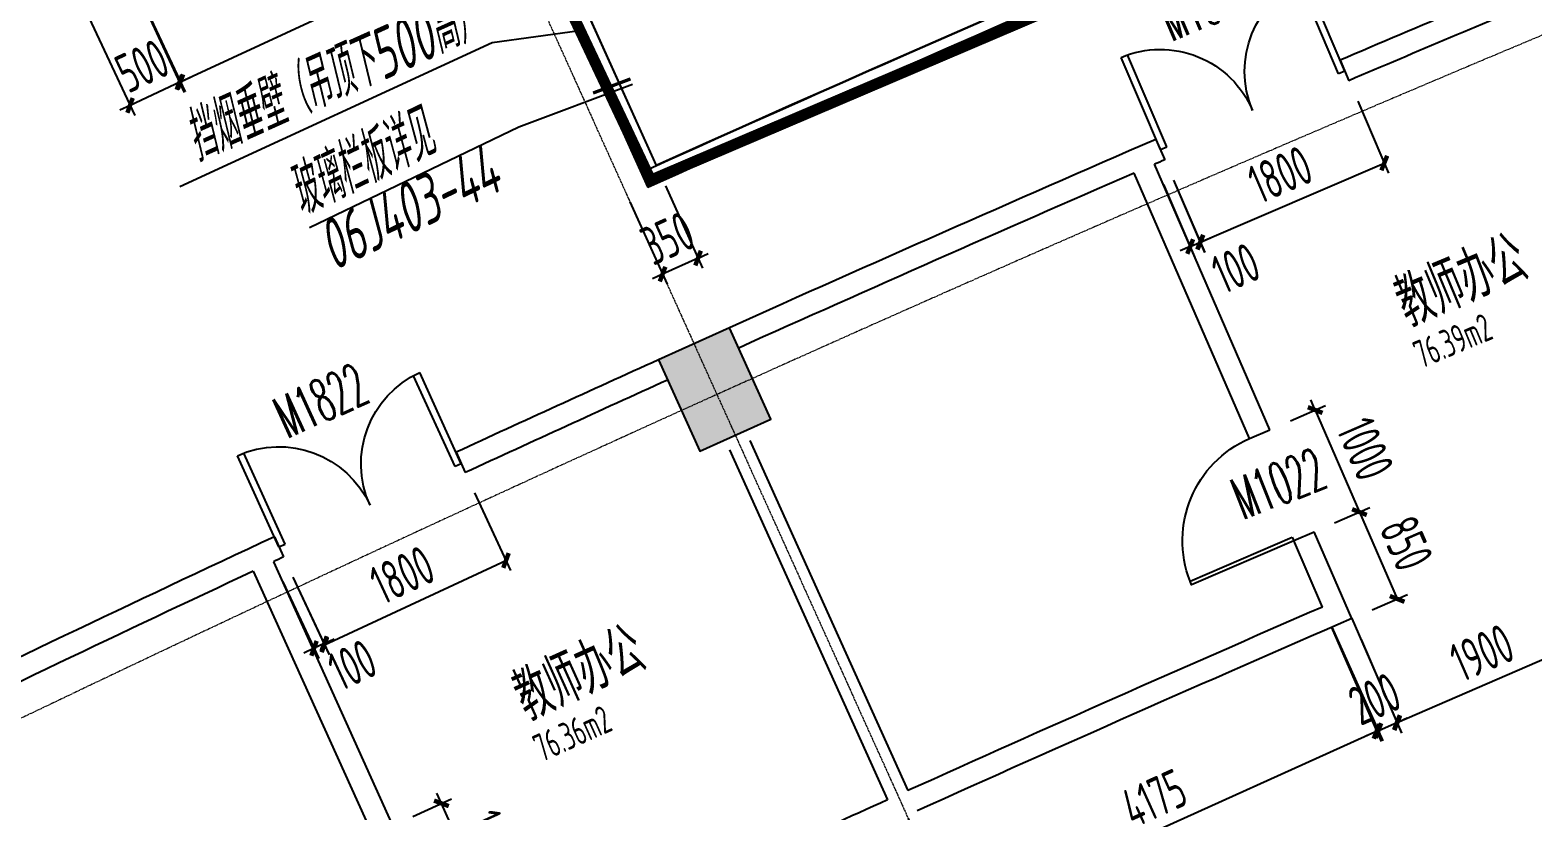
# Model space of a CAD drawing. Header units: millimetres. Extents: x 0 to 12095980, y -6694179 to 0.
# Drawn here: x 11648439 to 11661943, y -6422935 to -6415919 of the extents above; entities that cross this region are included whole.
import ezdxf
from ezdxf.enums import TextEntityAlignment as Align

# ---------------------------------------------------------------- set-up
doc = ezdxf.new("R2010")
doc.units = ezdxf.units.MM
doc.header["$LTSCALE"] = 10
for name, pattern in [('A1-RG-AXIS$0$CENTER', [50.8, 31.75, -6.35, 6.35, -6.35]), ('A1-RI-F2$0$DASHDOT', [1, 0.5, -0.25, 0, -0.25]), ('A1-RI-F2$0$HIDDEN2', [0.1875, 0.125, -0.0625])]:
    doc.linetypes.add(name, pattern=pattern)
for name, color, linetype in [('A1-RD-2F$0$A-GLAZ', 140, 'Continuous'), ('A1-RD-2F$0$A-louban', 5, 'Continuous'), ('A1-RG-AXIS$0$A-COLU-HATH', 8, 'Continuous'), ('A1-RG-AXIS$0$A-COLUMN', 7, 'Continuous'), ('A1-RG-AXIS$0$A2-RG-AXIS-150$0$A-DIMS-100', 1, 'Continuous'), ('A1-RI-F2$0$0M-防火分区、防烟分区', 30, 'A1-RI-F2$0$DASHDOT'), ('A1-RI-F2$0$A-DIMS-1：100', 1, 'Continuous'), ('A1-RI-F2$0$A-DOOR', 32, 'Continuous'), ('A1-RI-F2$0$A-FUZHUXIAN', 55, 'A1-RI-F2$0$HIDDEN2'), ('A1-RI-F2$0$A-HOLE', 2, 'Continuous'), ('A1-RI-F2$0$A-STRS-HRAL', 3, 'Continuous'), ('A1-RI-F2$0$A-SYMB-AREA', 4, 'Continuous'), ('A1-RI-F2$0$A-SYMB-NAME', 4, 'Continuous'), ('A1-RI-F2$0$A-TEXT', 4, 'Continuous'), ('A1-RI-F2$0$A-TEXT1', 4, 'Continuous'), ('A1-RI-F2$0$A-WALL', 7, 'Continuous'), ('A1-RI-F2$0$N-SYMB-DOOR', 13, 'Continuous'), ('A1-RI-F2$0$N-SYMB-DOOR1', 13, 'Continuous'), ('A1-RI-F2$0$N-SYMB-DOOR2', 13, 'Continuous')]:
    doc.layers.add(name, color=color, linetype=linetype)
doc.layers.add('A1-RG-AXIS$0$A-GRID', color=1, linetype='A1-RG-AXIS$0$CENTER', lineweight=9)
doc.styles.add('A1-RG-AXIS$0$A2-RG-AXIS-150$0$XD2008', font='romans.shx', dxfattribs={"width": 0.7})
doc.styles.add('A1-RI-F2$0$ECADI', font='gbeitc.shx', dxfattribs={"width": 0.7, "bigfont": 'gbcbig.shx'})
doc.styles.add('A1-RI-F2$0$ECADI-SYM', font='simplex.shx', dxfattribs={"width": 0.7, "bigfont": 'hztxt.shx'})
doc.styles.add('A1-RI-F2$0$XD2008', font='xd-hzs.shx', dxfattribs={"width": 0.7, "bigfont": 'xd-hztxt.shx'})
doc.dimstyles.new('A1-RG-AXIS$0$A2-RG-AXIS-150$0$XD100', dxfattribs={"dimscale": 100, "dimtxt": 5.5, "dimasz": 1.5, "dimexe": 1, "dimexo": 2, "dimgap": 0.5, "dimtad": 1, "dimdec": 0, "dimdsep": 46, "dimtxsty": 'A1-RG-AXIS$0$A2-RG-AXIS-150$0$XD2008', "dimblk": 'A1-RG-AXIS$0$A2-RG-AXIS-150$0$_ArchTick', "dimcen": 2.5, "dimclrt": 4, "dimaunit": 1, "dimadec": 3, "dimazin": 0, "dimtfac": 1, "dimtdec": 0, "dimtix": 1, "dimtmove": 0, "dimatfit": 3, "dimfxl": 1, "dimtolj": 1, "dimtzin": 0, "dimarcsym": 0})
doc.dimstyles.new('A1-RI-F2$0$XD100$0', dxfattribs={"dimscale": 100, "dimtxt": 3.5, "dimasz": 2, "dimexe": 1, "dimexo": 2, "dimgap": 1, "dimtad": 1, "dimdec": 0, "dimdsep": 46, "dimtxsty": 'A1-RI-F2$0$XD2008', "dimblk1": 'A1-RI-F2$0$_ArchTick', "dimblk2": 'A1-RI-F2$0$_ArchTick', "dimsah": 1, "dimcen": 2.5, "dimclrd": 1, "dimclre": 1, "dimclrt": 4, "dimaunit": 1, "dimadec": 0, "dimazin": 0, "dimtfac": 1, "dimtdec": 0, "dimtix": 1, "dimtmove": 2, "dimatfit": 3, "dimfxl": 1, "dimtolj": 1, "dimtzin": 0, "dimarcsym": 0})

# ---------------------------------------------------------------- blocks, each defined once
blk = doc.blocks.new('A1-RI-F2$0$_ArchTick')
at = {"color": 0, "linetype": 'ByBlock', "const_width": 0.4}
blk.add_lwpolyline([(-0.5, -0.5), (0.5, 0.5)], dxfattribs=at)
blk = doc.blocks.new('*D193')
at = {"layer": 'A1-RI-F2$0$A-DIMS-1：100', "color": 1, "linetype": 'ByBlock', "lineweight": -2, "transparency": 16777216}
for p, q in [((11652135, -6422867), (11652094, -6422776)), ((11651878, -6422984), (11652226, -6422826)), ((11652547, -6423779), (11652135, -6422867)), ((11652289, -6423895), (11652638, -6423738)), ((11652547, -6423779), (11652588, -6423870))]:
    blk.add_line(p, q, dxfattribs=at)
at = {"layer": 'A1-RI-F2$0$A-DIMS-1：100', "color": 1, "linetype": 'ByBlock', "lineweight": -2, "transparency": 16777216, "xscale": 100, "yscale": 100, "zscale": 100}
for p, rotation in [((11652135, -6422867), 294.2934254010793), ((11652547, -6423779), 114.2934254010793)]:
    blk.add_blockref('A1-RI-F2$0$_ArchTick', p, dxfattribs=dict(at, rotation=rotation))
at = {"layer": 'A1-RI-F2$0$A-DIMS-1：100', "color": 4, "linetype": 'ByBlock', "transparency": 16777216, "insert": (11652592, -6423210), "char_height": 350, "attachment_point": 5, "rotation": 294.2934, "style": 'A1-RI-F2$0$XD2008'}
blk.add_mtext('\\A1;1000', dxfattribs=at)
blk = doc.blocks.new('*D116')
at = {"layer": 'A1-RI-F2$0$A-DIMS-1：100', "color": 1, "linetype": 'ByBlock', "lineweight": -2, "transparency": 16777216}
for p, q in [((11652066, -6413553), (11652786, -6415110)), ((11649102, -6414923), (11649822, -6416480)), ((11652744, -6415020), (11649780, -6416389))]:
    blk.add_line(p, q, dxfattribs=at)
at = {"layer": 'A1-RI-F2$0$A-DIMS-1：100', "color": 1, "linetype": 'ByBlock', "lineweight": -2, "transparency": 16777216, "xscale": 100, "yscale": 100, "zscale": 100}
for p, rotation in [((11652744, -6415020), 24.79391384182029), ((11649780, -6416389), 204.7939138418203)]:
    blk.add_blockref('A1-RI-F2$0$_ArchTick', p, dxfattribs=dict(at, rotation=rotation))
at = {"layer": 'A1-RI-F2$0$A-DIMS-1：100', "color": 4, "linetype": 'ByBlock', "transparency": 16777216, "insert": (11651146, -6415455), "char_height": 350, "attachment_point": 5, "rotation": 24.7939, "style": 'A1-RI-F2$0$XD2008'}
blk.add_mtext('\\A1;3265', dxfattribs=at)
blk = doc.blocks.new('*D241')
at = {"layer": 'A1-RI-F2$0$A-DIMS-1：100', "color": 1, "linetype": 'ByBlock', "lineweight": -2, "transparency": 16777216}
for p, q in [((11649093, -6414899), (11649832, -6416475)), ((11648640, -6415111), (11649379, -6416687)), ((11649790, -6416384), (11649337, -6416596)), ((11649790, -6416384), (11649880, -6416342)), ((11649337, -6416596), (11649246, -6416639))]:
    blk.add_line(p, q, dxfattribs=at)
at = {"layer": 'A1-RI-F2$0$A-DIMS-1：100', "color": 1, "linetype": 'ByBlock', "lineweight": -2, "transparency": 16777216, "xscale": 100, "yscale": 100, "zscale": 100}
for p, rotation in [((11649790, -6416384), 205.1324728705067), ((11649337, -6416596), 25.13247287050674)]:
    blk.add_blockref('A1-RI-F2$0$_ArchTick', p, dxfattribs=dict(at, rotation=rotation))
at = {"layer": 'A1-RI-F2$0$A-DIMS-1：100', "color": 4, "linetype": 'ByBlock', "transparency": 16777216, "insert": (11649446, -6416241), "char_height": 350, "attachment_point": 5, "rotation": 25.1325, "style": 'A1-RI-F2$0$XD2008'}
blk.add_mtext('\\A1;500', dxfattribs=at)
blk = doc.blocks.new('*D154')
at = {"layer": 'A1-RI-F2$0$A-DIMS-1：100', "color": 1, "linetype": 'ByBlock', "lineweight": -2, "transparency": 16777216}
for p, q in [((11652433, -6420077), (11652757, -6420775)), ((11651083, -6421443), (11652715, -6420685)), ((11650800, -6420835), (11651125, -6421534))]:
    blk.add_line(p, q, dxfattribs=at)
at = {"layer": 'A1-RI-F2$0$A-DIMS-1：100', "color": 1, "linetype": 'ByBlock', "lineweight": -2, "transparency": 16777216, "xscale": 100, "yscale": 100, "zscale": 100}
for p, rotation in [((11652715, -6420685), 24.9098949628227), ((11651083, -6421443), 204.9098949628227)]:
    blk.add_blockref('A1-RI-F2$0$_ArchTick', p, dxfattribs=dict(at, rotation=rotation))
at = {"layer": 'A1-RI-F2$0$A-DIMS-1：100', "color": 4, "linetype": 'ByBlock', "transparency": 16777216, "insert": (11651783, -6420814), "char_height": 350, "attachment_point": 5, "rotation": 24.9099, "style": 'A1-RI-F2$0$XD2008'}
blk.add_mtext('\\A1;1800', dxfattribs=at)
blk = doc.blocks.new('*D155')
at = {"layer": 'A1-RI-F2$0$A-DIMS-1：100', "color": 1, "linetype": 'ByBlock', "lineweight": -2, "transparency": 16777216}
for p, q in [((11650710, -6420877), (11651032, -6421565)), ((11650801, -6420835), (11651123, -6421523)), ((11651081, -6421432), (11651171, -6421390)), ((11650990, -6421474), (11650899, -6421517)), ((11651081, -6421432), (11650990, -6421474))]:
    blk.add_line(p, q, dxfattribs=at)
at = {"layer": 'A1-RI-F2$0$A-DIMS-1：100', "color": 1, "linetype": 'ByBlock', "lineweight": -2, "transparency": 16777216, "xscale": 100, "yscale": 100, "zscale": 100}
for p, rotation in [((11650990, -6421474), 25.09014038077281), ((11651081, -6421432), 205.0901403807728)]:
    blk.add_blockref('A1-RI-F2$0$_ArchTick', p, dxfattribs=dict(at, rotation=rotation))
at = {"layer": 'A1-RI-F2$0$A-DIMS-1：100', "color": 4, "linetype": 'ByBlock', "transparency": 16777216, "insert": (11651334, -6421623), "char_height": 350, "attachment_point": 5, "rotation": 25.0901, "style": 'A1-RI-F2$0$XD2008'}
blk.add_mtext('\\A1;100', dxfattribs=at)
blk = doc.blocks.new('A1-RI-F2$0$A-X-D2-60$0$d1000')
at = {"layer": 'A1-RI-F2$0$A-DOOR'}
blk.add_lwpolyline([(1257258, 175907), (1257258, 175942), (1256258, 175942), (1256258, 175907)], close=True, dxfattribs=at)
blk.add_arc((1257258, 175942), 1000, 182.0058, 269.9549, dxfattribs=at)
blk = doc.blocks.new('A1-RI-F2$0$5erhfh')
at = {"layer": 'A1-RI-F2$0$A-SYMB-AREA', "style": 'A1-RI-F2$0$ECADI', "width": 0.7}
blk.add_attdef('340M2', text='', height=2.5, dxfattribs=at).set_placement((0, 1.25), align=Align.MIDDLE_LEFT)
at = {"layer": 'A1-RI-F2$0$A-SYMB-NAME', "style": 'A1-RI-F2$0$ECADI', "width": 0.7}
blk.add_attdef('CHINESENAME', (-12.29, 3.09), '', height=4.5, dxfattribs=at)
blk = doc.blocks.new('A1-RD-2F')
at = {"layer": 'A1-RD-2F$0$A-GLAZ', "ltscale": 0.25}
for radius, start, end in [(292800, 108.984813, 127.828852), (292500, 108.926088, 127.887577), (292500, 108.926088, 127.887577)]:
    blk.add_arc((11778729.3, -6694180.2), radius, start, end, dxfattribs=at)
at = {"layer": 'A1-RD-2F$0$A-louban'}
blk.add_lwpolyline([(11599153.7, -6462913.2, -0.0824084), (11683476.3, -6417307.1), (11680002.4, -6407186.8, 0.0013421)], format="xyb", dxfattribs=at)
blk.add_lwpolyline([(11669661, -6410633.4), (11668693.3, -6408112.8, 0.0140492), (11652817.9, -6414736.6), (11653928.7, -6417197.6, -0.0140466)], format="xyb", close=True, dxfattribs=at)
blk = doc.blocks.new('*D320')
at = {"layer": 'A1-RI-F2$0$A-DIMS-1：100', "color": 1, "linetype": 'ByBlock', "lineweight": -2, "transparency": 16777216}
for p, q in [((11654148, -6417318), (11654482, -6418059)), ((11653829, -6417462), (11654163, -6418203)), ((11654441, -6417968), (11654122, -6418112)), ((11654441, -6417968), (11654532, -6417927)), ((11654122, -6418112), (11654031, -6418153))]:
    blk.add_line(p, q, dxfattribs=at)
at = {"layer": 'A1-RI-F2$0$A-DIMS-1：100', "color": 1, "linetype": 'ByBlock', "lineweight": -2, "transparency": 16777216, "xscale": 100, "yscale": 100, "zscale": 100}
for p, rotation in [((11654441, -6417968), 204.2932865633847), ((11654122, -6418112), 24.29328656338471)]:
    blk.add_blockref('A1-RI-F2$0$_ArchTick', p, dxfattribs=dict(at, rotation=rotation))
at = {"layer": 'A1-RI-F2$0$A-DIMS-1：100', "color": 4, "linetype": 'ByBlock', "transparency": 16777216, "insert": (11654168, -6417790), "char_height": 350, "attachment_point": 5, "rotation": 24.2933, "style": 'A1-RI-F2$0$XD2008'}
blk.add_mtext('\\A1;350', dxfattribs=at)
blk = doc.blocks.new('*D417')
at = {"layer": 'A1-RI-F2$0$A-DIMS-1：100', "color": 1, "linetype": 'ByBlock', "lineweight": -2, "transparency": 16777216}
for p, q in [((11658623, -6417308), (11658903, -6417956)), ((11658714, -6417269), (11658995, -6417917)), ((11658863, -6417864), (11658772, -6417904)), ((11658863, -6417864), (11658955, -6417825)), ((11658955, -6417825), (11659047, -6417785))]:
    blk.add_line(p, q, dxfattribs=at)
at = {"layer": 'A1-RI-F2$0$A-DIMS-1：100', "color": 1, "linetype": 'ByBlock', "lineweight": -2, "transparency": 16777216, "xscale": 100, "yscale": 100, "zscale": 100}
for p, rotation in [((11658863, -6417864), 23.38206727511462), ((11658955, -6417825), 203.3820672751146)]:
    blk.add_blockref('A1-RI-F2$0$_ArchTick', p, dxfattribs=dict(at, rotation=rotation))
at = {"layer": 'A1-RI-F2$0$A-DIMS-1：100', "color": 4, "linetype": 'ByBlock', "transparency": 16777216, "insert": (11659273, -6418058), "char_height": 350, "attachment_point": 5, "rotation": 23.3821, "style": 'A1-RI-F2$0$XD2008'}
blk.add_mtext('\\A1;100', dxfattribs=at)
blk = doc.blocks.new('*D418')
at = {"layer": 'A1-RI-F2$0$A-DIMS-1：100', "color": 1, "linetype": 'ByBlock', "lineweight": -2, "transparency": 16777216}
for p, q in [((11660368, -6416558), (11660646, -6417206)), ((11658953, -6417825), (11660607, -6417114)), ((11658714, -6417269), (11658993, -6417917))]:
    blk.add_line(p, q, dxfattribs=at)
at = {"layer": 'A1-RI-F2$0$A-DIMS-1：100', "color": 1, "linetype": 'ByBlock', "lineweight": -2, "transparency": 16777216, "xscale": 100, "yscale": 100, "zscale": 100}
for p, rotation in [((11660607, -6417114), 23.26194226146061), ((11658953, -6417825), 203.2619422614606)]:
    blk.add_blockref('A1-RI-F2$0$_ArchTick', p, dxfattribs=dict(at, rotation=rotation))
at = {"layer": 'A1-RI-F2$0$A-DIMS-1：100', "color": 4, "linetype": 'ByBlock', "transparency": 16777216, "insert": (11659672, -6417217), "char_height": 350, "attachment_point": 5, "rotation": 23.2619, "style": 'A1-RI-F2$0$XD2008'}
blk.add_mtext('\\A1;1800', dxfattribs=at)
blk = doc.blocks.new('*D420')
at = {"layer": 'A1-RI-F2$0$A-DIMS-1：100', "color": 1, "linetype": 'ByBlock', "lineweight": -2, "transparency": 16777216}
for p, q in [((11662141, -6420640), (11662506, -6421479)), ((11660398, -6421396), (11660763, -6422236)), ((11662466, -6421387), (11660723, -6422144))]:
    blk.add_line(p, q, dxfattribs=at)
at = {"layer": 'A1-RI-F2$0$A-DIMS-1：100', "color": 1, "linetype": 'ByBlock', "lineweight": -2, "transparency": 16777216, "xscale": 100, "yscale": 100, "zscale": 100}
for p, rotation in [((11662466, -6421387), 23.47057735740944), ((11660723, -6422144), 203.4705773574094)]:
    blk.add_blockref('A1-RI-F2$0$_ArchTick', p, dxfattribs=dict(at, rotation=rotation))
at = {"layer": 'A1-RI-F2$0$A-DIMS-1：100', "color": 4, "linetype": 'ByBlock', "transparency": 16777216, "insert": (11661485, -6421514), "char_height": 350, "attachment_point": 5, "rotation": 23.4706, "style": 'A1-RI-F2$0$XD2008'}
blk.add_mtext('\\A1;1900', dxfattribs=at)
blk = doc.blocks.new('*D421')
at = {"layer": 'A1-RI-F2$0$A-DIMS-1：100', "color": 1, "linetype": 'ByBlock', "lineweight": -2, "transparency": 16777216}
for p, q in [((11660135, -6421285), (11660595, -6422304)), ((11660554, -6422213), (11656748, -6423931)), ((11656330, -6423003), (11656790, -6424022))]:
    blk.add_line(p, q, dxfattribs=at)
at = {"layer": 'A1-RI-F2$0$A-DIMS-1：100', "color": 1, "linetype": 'ByBlock', "lineweight": -2, "transparency": 16777216, "xscale": 100, "yscale": 100, "zscale": 100}
for p, rotation in [((11660554, -6422213), 24.29328656345336), ((11656748, -6423931), 204.2932865634533)]:
    blk.add_blockref('A1-RI-F2$0$_ArchTick', p, dxfattribs=dict(at, rotation=rotation))
at = {"layer": 'A1-RI-F2$0$A-DIMS-1：100', "color": 4, "linetype": 'ByBlock', "transparency": 16777216, "insert": (11658538, -6422821), "char_height": 350, "attachment_point": 5, "rotation": 24.2933, "style": 'A1-RI-F2$0$XD2008'}
blk.add_mtext('\\A1;4175', dxfattribs=at)
blk = doc.blocks.new('*D422')
at = {"layer": 'A1-RI-F2$0$A-DIMS-1：100', "color": 1, "linetype": 'ByBlock', "lineweight": -2, "transparency": 16777216}
for p, q in [((11660133, -6421286), (11660578, -6422312)), ((11660316, -6421207), (11660761, -6422232)), ((11660721, -6422140), (11660813, -6422100)), ((11660538, -6422220), (11660446, -6422260)), ((11660538, -6422220), (11660721, -6422140))]:
    blk.add_line(p, q, dxfattribs=at)
at = {"layer": 'A1-RI-F2$0$A-DIMS-1：100', "color": 1, "linetype": 'ByBlock', "lineweight": -2, "transparency": 16777216, "xscale": 100, "yscale": 100, "zscale": 100}
for p, rotation in [((11660721, -6422140), 203.4705773573729), ((11660538, -6422220), 23.47057735737291)]:
    blk.add_blockref('A1-RI-F2$0$_ArchTick', p, dxfattribs=dict(at, rotation=rotation))
at = {"layer": 'A1-RI-F2$0$A-DIMS-1：100', "color": 4, "linetype": 'ByBlock', "transparency": 16777216, "insert": (11660520, -6421928), "char_height": 350, "attachment_point": 5, "rotation": 23.4706, "style": 'A1-RI-F2$0$XD2008'}
blk.add_mtext('\\A1;200', dxfattribs=at)
blk = doc.blocks.new('*D423')
at = {"layer": 'A1-RI-F2$0$A-DIMS-1：100', "color": 1, "linetype": 'ByBlock', "lineweight": -2, "transparency": 16777216}
for p, q in [((11659986, -6419333), (11659946, -6419241)), ((11659763, -6419430), (11660078, -6419293)), ((11659986, -6419333), (11660384, -6420250)), ((11660161, -6420347), (11660476, -6420210)), ((11660384, -6420250), (11660424, -6420342))]:
    blk.add_line(p, q, dxfattribs=at)
at = {"layer": 'A1-RI-F2$0$A-DIMS-1：100', "color": 1, "linetype": 'ByBlock', "lineweight": -2, "transparency": 16777216, "xscale": 100, "yscale": 100, "zscale": 100}
for p, rotation in [((11659986, -6419333), 293.4705773573378), ((11660384, -6420250), 113.4705773573379)]:
    blk.add_blockref('A1-RI-F2$0$_ArchTick', p, dxfattribs=dict(at, rotation=rotation))
at = {"layer": 'A1-RI-F2$0$A-DIMS-1：100', "color": 4, "linetype": 'ByBlock', "transparency": 16777216, "insert": (11660437, -6419682), "char_height": 350, "attachment_point": 5, "rotation": 293.4706, "style": 'A1-RI-F2$0$XD2008'}
blk.add_mtext('\\A1;1000', dxfattribs=at)
blk = doc.blocks.new('*D424')
at = {"layer": 'A1-RI-F2$0$A-DIMS-1：100', "color": 1, "linetype": 'ByBlock', "lineweight": -2, "transparency": 16777216}
for p, q in [((11660161, -6420347), (11660476, -6420210)), ((11660384, -6420250), (11660723, -6421030)), ((11660499, -6421127), (11660815, -6420990))]:
    blk.add_line(p, q, dxfattribs=at)
at = {"layer": 'A1-RI-F2$0$A-DIMS-1：100', "color": 1, "linetype": 'ByBlock', "lineweight": -2, "transparency": 16777216, "xscale": 100, "yscale": 100, "zscale": 100}
for p, rotation in [((11660384, -6420250), 113.4705940086484), ((11660723, -6421030), 293.4705940086483)]:
    blk.add_blockref('A1-RI-F2$0$_ArchTick', p, dxfattribs=dict(at, rotation=rotation))
at = {"layer": 'A1-RI-F2$0$A-DIMS-1：100', "color": 4, "linetype": 'ByBlock', "transparency": 16777216, "insert": (11660806, -6420531), "char_height": 350, "attachment_point": 5, "rotation": 293.4706, "style": 'A1-RI-F2$0$XD2008'}
blk.add_mtext('\\A1;850', dxfattribs=at)
blk = doc.blocks.new('A1-RI-F2$0$mc')
at = {"layer": 'A1-RI-F2$0$N-SYMB-DOOR', "style": 'A1-RI-F2$0$ECADI-SYM', "width": 0.7}
for tag, p in [('门窗主编号1', (55.7, -311.3)), ('门窗主编号2', (667.6, -311.3))]:
    blk.add_attdef(tag, p, '', height=180, dxfattribs=at)
at = {"layer": 'A1-RI-F2$0$N-SYMB-DOOR', "style": 'A1-RI-F2$0$ECADI-SYM', "width": 0.7, "flags": 1}
for tag, p in [('洞口尺寸(宽X高)', (55.6, -717.2)), ('备注', (57.1, -921.2))]:
    blk.add_attdef(tag, p, '', height=180, dxfattribs=at)
at = {"layer": 'A1-RI-F2$0$N-SYMB-DOOR1', "style": 'A1-RI-F2$0$ECADI-SYM', "width": 0.7}
blk.add_attdef('门窗辅编号1', (55.7, -516.1), '', height=180, dxfattribs=at)
at = {"layer": 'A1-RI-F2$0$N-SYMB-DOOR2', "style": 'A1-RI-F2$0$ECADI-SYM', "width": 0.7}
blk.add_attdef('门窗辅编号2', (311.5, -516.1), '', height=180, dxfattribs=at)
blk = doc.blocks.new('A1-RG-AXIS$0$A2-RG-AXIS-150$0$_ArchTick')
at = {"color": 0, "linetype": 'ByBlock', "const_width": 0.4}
blk.add_lwpolyline([(-0.5, -0.5), (0.5, 0.5)], dxfattribs=at)
blk = doc.blocks.new('*D722')
at = {"layer": 'A1-RG-AXIS$0$A2-RG-AXIS-150$0$A-DIMS-100', "color": 0, "lineweight": -2, "ltscale": 3, "transparency": 16777216}
for p, q in [((11670910, -6387267), (11670916, -6387284)), ((11580897, -6435951), (11580908, -6435965))]:
    blk.add_line(p, q, dxfattribs=at)
blk.add_arc((11778732, -6694179), 325182, 109.35703, 127.45663, dxfattribs=at)
at = {"layer": 'A1-RG-AXIS$0$A2-RG-AXIS-150$0$A-DIMS-100', "color": 0, "lineweight": -2, "ltscale": 3, "transparency": 16777216, "xscale": 150, "yscale": 150, "zscale": 150}
for p, rotation in [((11670949, -6387378), 19.35703132825471), ((11580969, -6436044), 217.4566338573137)]:
    blk.add_blockref('A1-RG-AXIS$0$A2-RG-AXIS-150$0$_ArchTick', p, dxfattribs=dict(at, rotation=rotation))
at = {"layer": 'A1-RG-AXIS$0$A2-RG-AXIS-150$0$A-DIMS-100', "color": 4, "ltscale": 3, "transparency": 16777216, "insert": (11623903, -6407911), "char_height": 375, "attachment_point": 5, "rotation": 28.4068, "style": 'A1-RG-AXIS$0$A2-RG-AXIS-150$0$XD2008'}
blk.add_mtext('\\A1;18°5\'59"', dxfattribs=at)
blk = doc.blocks.new('A1-RG-AXIS$0$colu')
at = {"layer": 'A1-RG-AXIS$0$A-COLU-HATH', "linetype": 'ByBlock'}
h = blk.add_hatch(color=256, dxfattribs=at)
h.paths.add_polyline_path([(11591264, -6433839), (11591159, -6433557), (11590222, -6433908), (11590400, -6434382)])
h.paths.add_polyline_path([(11582706, -6437301), (11582516, -6436795), (11581580, -6437146), (11581701, -6437474)])
h.paths.add_polyline_path([(11590472, -6449024), (11591080, -6449817), (11591635, -6449392), (11591027, -6448598)])
h.paths.add_polyline_path([(11597647, -6443800), (11598174, -6444530), (11598741, -6444120), (11598215, -6443391)])
h.paths.add_polyline_path([(11585545, -6442594), (11586154, -6443388), (11586709, -6442962), (11586101, -6442168)])
h.paths.add_polyline_path([(11592849, -6437150), (11593376, -6437880), (11593943, -6437471), (11593417, -6436741)])
h.paths.add_polyline_path([(11606395, -6455924), (11606921, -6456654), (11607489, -6456244), (11606962, -6455514)])
h.paths.add_polyline_path([(11601626, -6449315), (11602153, -6450044), (11602720, -6449635), (11602194, -6448905)])
edge = h.paths.add_edge_path()
edge.add_arc((11595249, -6454684), 425, 0, 360)
edge = h.paths.add_edge_path()
edge.add_arc((11600176, -6461115), 425, 0, 360)
h.paths.add_polyline_path([(11613307, -6451074), (11613812, -6451818), (11614392, -6451425), (11613886, -6450680)])
h.paths.add_polyline_path([(11620356, -6446424), (11620839, -6447183), (11621430, -6446806), (11620946, -6446047)])
h.paths.add_polyline_path([(11615974, -6439552), (11616458, -6440311), (11617048, -6439934), (11616564, -6439175)])
h.paths.add_polyline_path([(11608730, -6444330), (11609235, -6445075), (11609815, -6444682), (11609309, -6443937)])
h.paths.add_polyline_path([(11600306, -6431919), (11600812, -6432664), (11601391, -6432270), (11600885, -6431526)])
h.paths.add_polyline_path([(11607910, -6426904), (11608394, -6427663), (11608984, -6427286), (11608500, -6426527)])
h.paths.add_polyline_path([(11630302, -6423285), (11630693, -6423983), (11631129, -6423739), (11630739, -6423040)])
h.paths.add_polyline_path([(11626248, -6416039), (11626639, -6416737), (11627075, -6416493), (11626684, -6415795)])
h.paths.add_polyline_path([(11627535, -6441978), (11627997, -6442751), (11628598, -6442392), (11628136, -6441619)])
h.paths.add_polyline_path([(11634839, -6437741), (11635279, -6438526), (11635889, -6438184), (11635450, -6437399)])
h.paths.add_polyline_path([(11615655, -6422109), (11616117, -6422881), (11616718, -6422522), (11616256, -6421750)])
h.paths.add_polyline_path([(11619863, -6429147), (11620325, -6429919), (11620926, -6429560), (11620464, -6428788)])
h.paths.add_polyline_path([(11630859, -6430629), (11631299, -6431414), (11631910, -6431072), (11631470, -6430287)])
h.paths.add_polyline_path([(11627539, -6424694), (11627978, -6425480), (11628589, -6425138), (11628150, -6424353)])
h.paths.add_polyline_path([(11623353, -6434983), (11623815, -6435756), (11624415, -6435396), (11623953, -6434624)])
h.paths.add_polyline_path([(11623535, -6417538), (11623974, -6418324), (11624585, -6417982), (11624146, -6417197)])
h.paths.add_polyline_path([(11635339, -6420464), (11635756, -6421262), (11636376, -6420938), (11635960, -6420140)])
h.paths.add_polyline_path([(11645506, -6407138), (11645842, -6407864), (11645388, -6408074), (11645053, -6407348)])
h.paths.add_polyline_path([(11648218, -6414201), (11648554, -6414927), (11649008, -6414718), (11648672, -6413991)])
h.paths.add_polyline_path([(11649797, -6429904), (11650191, -6430713), (11650820, -6430407), (11650426, -6429597)])
h.paths.add_polyline_path([(11632163, -6412872), (11631542, -6413196), (11632283, -6414615), (11632904, -6414290)])
h.paths.add_polyline_path([(11648553, -6404923), (11647915, -6405211), (11648573, -6406669), (11649211, -6406381)])
h.paths.add_polyline_path([(11638488, -6426491), (11638905, -6427289), (11639525, -6426965), (11639108, -6426167)])
h.paths.add_polyline_path([(11646232, -6422575), (11646626, -6423384), (11647255, -6423078), (11646862, -6422268)])
h.paths.add_polyline_path([(11643258, -6416460), (11643651, -6417269), (11644281, -6416963), (11643887, -6416153)])
edge = h.paths.add_edge_path()
edge.add_arc((11640554, -6410101), 425, 0, 360)
h.paths.add_polyline_path([(11642262, -6433715), (11642678, -6434512), (11643299, -6434188), (11642882, -6433391)])
h.paths.add_polyline_path([(11657439, -6426310), (11657809, -6427131), (11658447, -6426843), (11658077, -6426022)])
h.paths.add_polyline_path([(11654086, -6418882), (11654456, -6419702), (11655094, -6419414), (11654724, -6418594)])
h.paths.add_polyline_path([(11659423, -6409141), (11659770, -6409971), (11660416, -6409702), (11660069, -6408871)])
h.paths.add_polyline_path([(11651288, -6412684), (11651658, -6413504), (11652296, -6413216), (11651926, -6412396)])
h.paths.add_polyline_path([(11672567, -6404095), (11672841, -6404846), (11673311, -6404675), (11673037, -6403924)])
h.paths.add_polyline_path([(11669749, -6396288), (11670092, -6397229), (11670562, -6397058), (11670219, -6396117)])
h.paths.add_polyline_path([(11678236, -6409178), (11678568, -6410121), (11679228, -6409889), (11678897, -6408946)])
h.paths.add_polyline_path([(11675949, -6402668), (11676281, -6403611), (11676941, -6403379), (11676610, -6402436)])
h.paths.add_polyline_path([(11662042, -6415416), (11662388, -6416247), (11663034, -6415977), (11662688, -6415147)])
h.paths.add_polyline_path([(11670094, -6412181), (11670417, -6413021), (11671070, -6412770), (11670748, -6411930)])
h.paths.add_polyline_path([(11656266, -6401573), (11656651, -6402496), (11657297, -6402226), (11656912, -6401304)])
h.paths.add_polyline_path([(11664718, -6398177), (11665077, -6399111), (11665730, -6398860), (11665372, -6397926)])
h.paths.add_polyline_path([(11667657, -6405832), (11667980, -6406673), (11668633, -6406422), (11668311, -6405582)])
h.paths.add_polyline_path([(11673265, -6395025), (11673596, -6395969), (11674256, -6395737), (11673925, -6394793)])
edge = h.paths.add_edge_path()
edge.add_arc((11681417, -6417175), 425, 0, 360)
h.paths.add_polyline_path([(11673015, -6419789), (11673338, -6420629), (11673991, -6420379), (11673669, -6419538)])
h.paths.add_polyline_path([(11665180, -6422938), (11665527, -6423769), (11666173, -6423499), (11665826, -6422668)])
at = {"layer": 'A1-RG-AXIS$0$A-COLUMN'}
blk.add_lwpolyline([(11654086, -6418882), (11654456, -6419702), (11655094, -6419414), (11654724, -6418594)], close=True, dxfattribs=at)
blk = doc.blocks.new('A1-RI-F2$0$1500')
at = {"layer": 'A1-RI-F2$0$A-DOOR'}
for p, q in [((0, 100), (0, 850)), ((51, 100), (51, 848)), ((1449, 100), (1449, 848)), ((1500, 100), (1500, 850)), ((0, 100), (51, 100)), ((1500, 100), (1449, 100))]:
    blk.add_line(p, q, dxfattribs=at)
for centre, start, end in [((0, 100), 0, 90), ((1500, 100), 90, 180)]:
    blk.add_arc(centre, 750, start, end, dxfattribs=at)
blk = doc.blocks.new('A1-RG-AXIS')
at = {"layer": 'A1-RG-AXIS$0$A-GRID', "linetype": 'A1-RG-AXIS$0$CENTER', "ltscale": 0.05}
blk.add_lwpolyline([(11682866.1, -6392336.6, 0.1037295), (11569674.9, -6456283.6, 0.1037295)], format="xyb", dxfattribs=at)
blk.add_lwpolyline([(11644736.5, -6397318.9), (11661852.7, -6435239)], dxfattribs=at)
at = {"layer": 'A1-RG-AXIS$0$A-GRID', "ltscale": 0.05}
for points in [[(11690526.8, -6414141.5, 0.1045274), (11584753.6, -6473784.9)], [(11691982.8, -6418505.6, 0.1046378), (11587756.3, -6477270.1)]]:
    blk.add_lwpolyline(points, format="xyb", dxfattribs=at)
at = {"layer": 'A1-RG-AXIS$0$A-GRID', "linetype": 'A1-RG-AXIS$0$CENTER', "ltscale": 0.05}
blk.add_arc((11778731.9, -6694178.6), 308600, 107.574373, 131.323037, dxfattribs=at)
at = {"layer": 'A1-RG-AXIS$0$A-GRID', "ltscale": 0.05}
blk.add_arc((11778731.9, -6694178.6), 301700, 107.53359, 131.336201, dxfattribs=at)
at = {"layer": 'A1-RG-AXIS$0$A-COLU-HATH', "linetype": 'ByBlock'}
blk.add_blockref('A1-RG-AXIS$0$colu', (0, 0), dxfattribs=at)
at = {"layer": 'A1-RG-AXIS$0$A2-RG-AXIS-150$0$A-DIMS-100', "ltscale": 3}
dim = blk.add_angular_dim_3p(base=(11639299.9, -6400406.2), center=(11778731.9, -6694178.6), p1=(11670976.3, -6387456), p2=(11581018.9, -6436109.7), dimstyle='A1-RG-AXIS$0$A2-RG-AXIS-150$0$XD100', override={"dimtxt": 3.75, "dimadec": 4}, dxfattribs=at)
dim.commit()
dim.dimension.update_dxf_attribs({"geometry": '*D722', "text_midpoint": (11623903.2, -6407910.6)})
blk = doc.blocks.new('A1-RI-F2')
at = {"layer": 'A1-RI-F2$0$0M-防火分区、防烟分区', "const_width": 100}
blk.add_lwpolyline([(11654015.4, -6417268), (11652756.1, -6414599.8), (11660651.3, -6411174.8), (11665799.3, -6409135.1), (11668639.5, -6407972.6), (11669714.7, -6410773.3), (11665735, -6412318.5), (11661806.5, -6413943.4), (11654015.4, -6417268)], dxfattribs=at)
at = {"layer": 'A1-RI-F2$0$A-FUZHUXIAN', "ltscale": 15}
blk.add_lwpolyline([(11697385.2, -6408952.1, 0.0114998), (11684356.2, -6412994.1), (11685659.5, -6416881.5, 0.0845607), (11599102.5, -6463333.2), (11592167, -6454412), (11594287.7, -6452776.4, 0), (11592699.6, -6450703.6, 0.0170298), (11576443.9, -6463978.8), (11589775.5, -6479462.1, -0.111917), (11700888.4, -6418975.6, -0.111917)], format="xyb", dxfattribs=at)
at = {"layer": 'A1-RI-F2$0$A-HOLE'}
blk.add_lwpolyline([(11654065.4, -6417135.8, -0.0137838), (11669520.9, -6410687.2), (11668553.2, -6408166.6, 0.0137889), (11652954.6, -6414674.9)], format="xyb", close=True, dxfattribs=at)
at = {"layer": 'A1-RI-F2$0$A-STRS-HRAL', "ltscale": 0.25}
for p, q in [((11652756.1, -6414599.8), (11653990.3, -6417334.2)), ((11652822.3, -6414624.8), (11654015.4, -6417268)), ((11652954.6, -6414674.9), (11654065.4, -6417135.8))]:
    blk.add_line(p, q, dxfattribs=at)
for radius, start, end in [(303700, 111.049614, 114.24612), (303800, 111.068459, 114.227275), (303650, 111.040188, 114.255546)]:
    blk.add_arc((11778731.9, -6694178.6), radius, start, end, dxfattribs=at)
at = {"layer": 'A1-RI-F2$0$A-TEXT'}
for p, q in [((11652830.4, -6416790.1), (11653851.6, -6416404.9)), ((11650950.6, -6417693.6), (11652830.4, -6416790.1))]:
    blk.add_line(p, q, dxfattribs=at)
blk.add_lwpolyline([(11649785.2, -6417326.2), (11652591.8, -6416032.1), (11653375.2, -6415924.4)], dxfattribs=at)
at = {"layer": 'A1-RI-F2$0$A-TEXT', "const_width": 30}
blk.add_lwpolyline([(11653497.7, -6416485), (11653834, -6416358.1)], dxfattribs=at)
at = {"layer": 'A1-RI-F2$0$A-WALL', "linetype": 'ByBlock'}
for p, q in [((11660209.4, -6416190.6), (11660288.7, -6416374.1)), ((11658555.7, -6416901.4), (11658635.1, -6417085)), ((11659395.7, -6419589.2), (11659579.1, -6419509.6)), ((11652266.3, -6419712.9), (11652348.6, -6419895.2)), ((11650633.7, -6420471.1), (11650716, -6420653.4)), ((11659793.9, -6420506.5), (11659977.4, -6420426.8)), ((11650625.4, -6420695.8), (11651695.2, -6423066)), ((11650444.3, -6420780.7), (11651514.2, -6423151))]:
    blk.add_line(p, q, dxfattribs=at)
at = {"layer": 'A1-RI-F2$0$A-WALL'}
for p, q in [((11659395.7, -6419589.2), (11658360.1, -6417204.3)), ((11659579.1, -6419509.6), (11658543.6, -6417124.7)), ((11654907.1, -6419608.3), (11656326.5, -6422752.8)), ((11654724.8, -6419690.6), (11656144.2, -6422835.1)), ((11660316, -6421206.7), (11659977.4, -6420426.8)), ((11660052.9, -6421102.9), (11659793.9, -6420506.5))]:
    blk.add_line(p, q, dxfattribs=at)
at = {"layer": 'A1-RI-F2$0$A-WALL', "linetype": 'ByBlock'}
for radius, start, end in [(302200.2, 112.647868, 113.091385), (302000.2, 112.714271, 113.091193), (302200.2, 113.432658, 114.226928), (302000.2, 113.432692, 113.451605), (302000.2, 113.489549, 114.226884), (302200.2, 114.359645, 114.73884), (302000.2, 114.359689, 114.739135), (302200.2, 115.080132, 115.872347), (302000.2, 115.080653, 115.099627), (302000.2, 115.137575, 115.872303), (297750, 114.312529, 114.745498)]:
    blk.add_arc((11778731.9, -6694178.6), radius, start, end, dxfattribs=at)
at = {"layer": 'A1-RI-F2$0$A-WALL'}
for radius, start, end in [(297750, 113.48982, 114.274044), (297550, 113.451321, 114.274031)]:
    blk.add_arc((11778731.9, -6694178.6), radius, start, end, dxfattribs=at)
at = {"color": 3, "linetype": 'ByBlock'}
blk.add_blockref('A1-RD-2F', (0, 0), dxfattribs=at)
at = {"linetype": 'ByBlock'}
blk.add_blockref('A1-RG-AXIS', (0, 0), dxfattribs=at)
at = {"layer": 'A1-RI-F2$0$A-DOOR', "zscale": 1.199999999853307}
for p, xscale, yscale, rotation in [((11660299.2, -6416400.3), -1.199999999992144, 1.200000000188411, 23.00120450632484), ((11652362.5, -6419924.9), -1.199999999933954, 1.200000000216117, 24.50451042574233)]:
    blk.add_blockref('A1-RI-F2$0$1500', p, dxfattribs=dict(at, xscale=xscale, yscale=yscale, rotation=rotation))
at = {"layer": 'A1-RI-F2$0$A-DOOR', "xscale": -1, "rotation": 203.3820931825047}
blk.add_blockref('A1-RI-F2$0$A-X-D2-60$0$d1000', (10435958.8, -6757970.2), dxfattribs=at)
at = {"layer": 'A1-RI-F2$0$A-SYMB-NAME'}
ref = blk.add_blockref('A1-RI-F2$0$5erhfh', (11662083.8, -6418419.4), dxfattribs=dict(at, xscale=100.0000000000277, yscale=100.0000000000277, zscale=100.0000000000277, rotation=22.64786823919939))
ref.add_attrib('340M2', '76.39m2', (11660940.9, -6418962.8), dxfattribs={"layer": 'A1-RI-F2$0$A-SYMB-AREA', "height": 250, "rotation": 22.64787, "style": 'A1-RI-F2$0$XD2008', "width": 0.7})
ref.add_attrib('CHINESENAME', '教师办公', (11660830.5, -6418607.8), dxfattribs={"height": 450, "rotation": 22.64787, "style": 'A1-RI-F2$0$XD2008', "width": 0.7})
ref = blk.add_blockref('A1-RI-F2$0$5erhfh', (11654164.8, -6421923.6), dxfattribs=dict(at, xscale=99.99999999985232, yscale=99.99999999985232, zscale=99.99999999985232, rotation=24.2932865633093))
ref.add_attrib('340M2', '76.36m2', (11653038, -6422499.6), dxfattribs={"layer": 'A1-RI-F2$0$A-SYMB-AREA', "height": 250, "rotation": 24.29329, "style": 'A1-RI-F2$0$XD2008', "width": 0.7})
ref.add_attrib('CHINESENAME', '教师办公', (11652917.4, -6422147.9), dxfattribs={"height": 450, "rotation": 24.29329, "style": 'A1-RI-F2$0$XD2008', "width": 0.7})
at = {"layer": 'A1-RI-F2$0$N-SYMB-DOOR'}
ref = blk.add_blockref('A1-RI-F2$0$mc', (11659371.7, -6415231.5), dxfattribs=dict(at, xscale=-1.499999999216113, yscale=1.499999999185732, rotation=23.07904208506539))
ref.add_attrib('门窗主编号1', 'M1822', (11658697.6, -6416026.3), dxfattribs={"height": 375, "rotation": 23.07904, "style": 'A1-RI-F2$0$ECADI-SYM', "width": 0.5})
ref = blk.add_blockref('A1-RI-F2$0$mc', (11651404.7, -6418780.8), dxfattribs=dict(at, xscale=-1.499999999238651, yscale=1.499999999005537, rotation=24.58234799874203))
ref.add_attrib('门窗主编号1', 'M1822', (11650751.6, -6419593), dxfattribs={"height": 375, "rotation": 24.58235, "style": 'A1-RI-F2$0$ECADI-SYM', "width": 0.5})
ref = blk.add_blockref('A1-RI-F2$0$mc', (11660034.2, -6419545.6), dxfattribs=dict(at, xscale=-1.499999999274329, yscale=1.499999999062311, rotation=21.49795437255944))
ref.add_attrib('门窗主编号1', 'M1022', (11659338.4, -6420321.5), dxfattribs={"height": 375, "rotation": 21.49795, "style": 'A1-RI-F2$0$ECADI-SYM', "width": 0.5})
at = {"layer": 'A1-RI-F2$0$A-TEXT', "style": 'A1-RI-F2$0$ECADI', "width": 0.7}
for s, rotation, p in [('挡烟垂壁（吊顶下500高）', 24.21775, (11649954.4, -6417119, 0)), ('玻璃栏板详见', 25.67193, (11650889.5, -6417608.1, 0)), ('06J403-44', 25.67193, (11651167.4, -6418087.1, 0))]:
    blk.add_text(s, height=450, rotation=rotation, dxfattribs=at).set_placement(p)
at = {"layer": 'A1-RI-F2$0$A-TEXT1', "style": 'A1-RI-F2$0$ECADI', "width": 0.7}
for tag, p in [('（-0.050）', (11749732.1, -6422418.7)), ('（结构标高）', (11757640.8, -6422418.7))]:
    blk.add_attdef(tag, p, '', height=375, dxfattribs=at)
at = {"layer": 'A1-RI-F2$0$A-DIMS-1：100', "color": 3, "linetype": 'ByBlock'}
for p1, p2, distance, picture, middle in [((11651982.4, -6413371.9), (11649018.6, -6414741), 1815.1, '*D116', (11651146.4, -6415454.6)), ((11649007.9, -6414717.7), (11648555.2, -6414930.1), 1840.7, '*D241', (11649446.5, -6416241.3)), ((11658635.1, -6417085), (11660288.7, -6416374.1), -805.8, '*D418', (11659671.5, -6417217.2)), ((11654065.4, -6417135.8), (11653746.4, -6417279.8), 913.2, '*D320', (11654168.5, -6417789.6)), ((11659579.1, -6419509.6), (11659977.4, -6420426.8), 443.5, '*D423', (11660437.3, -6419682)), ((11650716, -6420653.4), (11652348.6, -6419895.2), -870.5, '*D154', (11651783.1, -6420814.5)), ((11659977.4, -6420426.8), (11660316, -6421206.7), 443.5, '*D424', (11660805.8, -6420530.6)), ((11662061.5, -6420456.1), (11660318.7, -6421212.8), 1015.3, '*D420', (11661484.9, -6421513.5)), ((11660052.9, -6421102.9), (11656247.4, -6422820.6), 1217.8, '*D421', (11658538, -6422821.1)), ((11660052.9, -6421102.9), (11660236.4, -6421023.2), -1217.7, '*D422', (11660520.1, -6421927.8)), ((11652106.7, -6423977.6), (11651695.2, -6423066), -482.7, '*D193', (11652591.6, -6423210.1))]:
    dim = blk.add_aligned_dim(p1=p1, p2=p2, distance=distance, dimstyle='A1-RI-F2$0$XD100$0', override={"dimasz": 1}, dxfattribs=at)
    dim.commit()
    dim.dimension.update_dxf_attribs({"geometry": picture, "text_midpoint": middle})
for base, p1, p2, angle, picture, middle in [((11658954.9, -6417824.7), (11658543.6, -6417124.7), (11658635.1, -6417085.1), 23.38207, '*D417', (11659273, -6418057.5)), ((11650990, -6421474.5), (11650716, -6420653.4), (11650625.4, -6420695.8), 205.09014, '*D155', (11651333.7, -6421622.6))]:
    dim = blk.add_linear_dim(base=base, p1=p1, p2=p2, angle=angle, dimstyle='A1-RI-F2$0$XD100$0', override={"dimasz": 1}, dxfattribs=at)
    dim.commit()
    dim.dimension.update_dxf_attribs({"geometry": picture, "text_midpoint": middle, "dimtype": 129})

msp = doc.modelspace()

# ---------------------------------------------------------------- block references
msp.add_blockref('A1-RI-F2', (0, 0))

doc.saveas('drawing.dxf')
